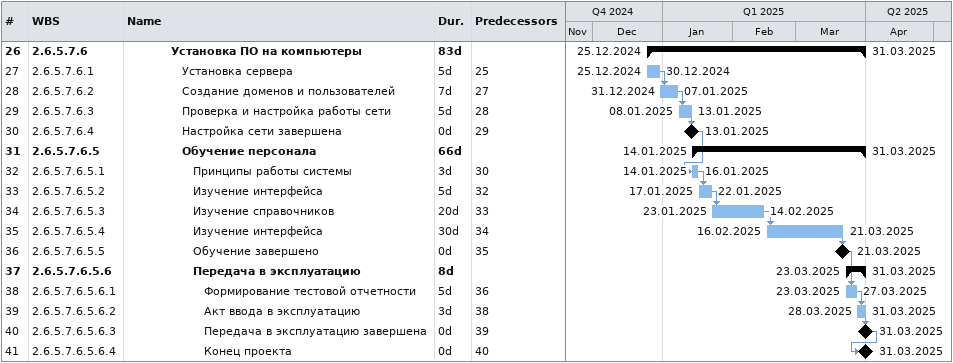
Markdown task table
| ID | WBS | Task | Duration | Start | Finish | Predecessors |
|---|---|---|---|---|---|---|
| 26 | 2.6.5.7.6 | **Установка ПО на компьютеры** | 83d | 2024-12-25 | 2025-03-31 |  |
| 27 | 2.6.5.7.6.1 | Установка сервера | 5d | 2024-12-25 | 2024-12-30 | 25 |
| 28 | 2.6.5.7.6.2 | Создание доменов и пользователей | 7d | 2024-12-31 | 2025-01-07 | 27 |
| 29 | 2.6.5.7.6.3 | Проверка и настройка работы сети | 5d | 2025-01-08 | 2025-01-13 | 28 |
| 30 | 2.6.5.7.6.4 | Настройка сети завершена | 0d | 2025-01-13 | 2025-01-13 | 29 |
| 31 | 2.6.5.7.6.5 | **Обучение персонала** | 66d | 2025-01-14 | 2025-03-31 |  |
| 32 | 2.6.5.7.6.5.1 | Принципы работы системы | 3d | 2025-01-14 | 2025-01-16 | 30 |
| 33 | 2.6.5.7.6.5.2 | Изучение интерфейса | 5d | 2025-01-17 | 2025-01-22 | 32 |
| 34 | 2.6.5.7.6.5.3 | Изучение справочников | 20d | 2025-01-23 | 2025-02-14 | 33 |
| 35 | 2.6.5.7.6.5.4 | Изучение интерфейса | 30d | 2025-02-16 | 2025-03-21 | 34 |
| 36 | 2.6.5.7.6.5.5 | Обучение завершено | 0d | 2025-03-21 | 2025-03-21 | 35 |
| 37 | 2.6.5.7.6.5.6 | **Передача в эксплуатацию** | 8d | 2025-03-23 | 2025-03-31 |  |
| 38 | 2.6.5.7.6.5.6.1 | Формирование тестовой отчетности | 5d | 2025-03-23 | 2025-03-27 | 36 |
| 39 | 2.6.5.7.6.5.6.2 | Акт ввода в эксплуатацию | 3d | 2025-03-28 | 2025-03-31 | 38 |
| 40 | 2.6.5.7.6.5.6.3 | Передача в эксплуатацию завершена | 0d | 2025-03-31 | 2025-03-31 | 39 |
| 41 | 2.6.5.7.6.5.6.4 | Конец проекта | 0d | 2025-03-31 | 2025-03-31 | 40 |
